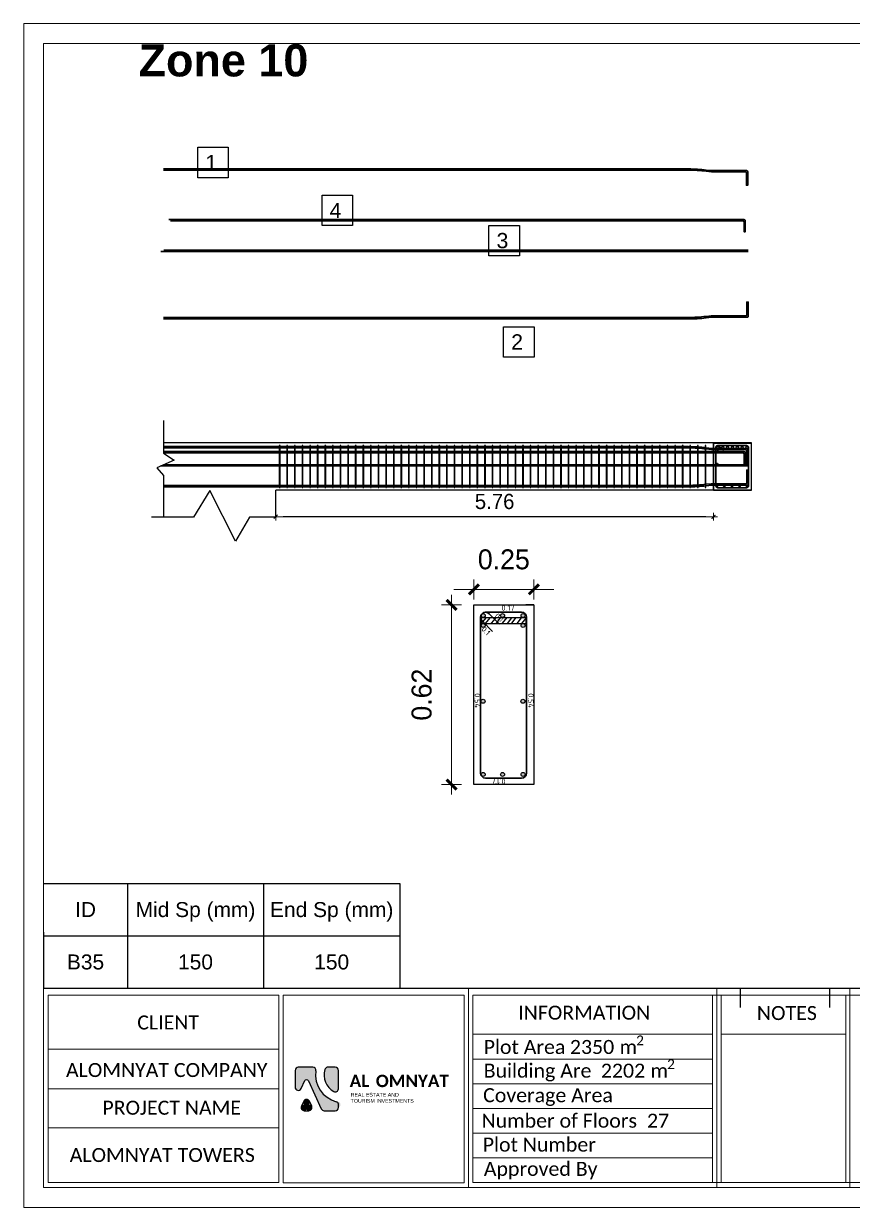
# Model space of a CAD drawing. Header units: inches. Extents: x 16 to 269, y 163 to 682.
# Drawn here: x 185.4 to 226.1, y 313.4 to 371.5 of the extents above; entities that cross this region are included whole.
import ezdxf
from ezdxf.enums import TextEntityAlignment as Align

# ---------------------------------------------------------------- set-up
doc = ezdxf.new("R2010")
doc.units = ezdxf.units.IN
doc.header["$MEASUREMENT"] = 0
doc.layers.get('Defpoints').update_dxf_attribs({"lineweight": 5})
for name, color, linetype in [('AutoRebar - BBS', 2, 'Continuous'), ('CDEC-FRAMING-PLAN', 7, 'Continuous'), ('S-TABLE', 8, 'Continuous'), ('Text', 7, 'Continuous')]:
    doc.layers.add(name, color=color, linetype=linetype)
doc.layers.add('Dim', color=7, linetype='Continuous', lineweight=5)
doc.layers.add('Sheet_Borders', color=7, linetype='Continuous', lineweight=5)
doc.styles.add('Arial_1', font='arial.ttf', dxfattribs={"height": 0.45})
doc.styles.add('AutoRebar', font='isocpeur.ttf')
doc.styles.add('RA CALIBRI REGULAR', font='calibril.ttf')
doc.styles.get("Standard").update_dxf_attribs({"font": 'arial.ttf'})
doc.styles.add('XREF-AXIS$0$X-OPTA', font='x-opta1d.shx')
doc.dimstyles.new('XREF-AXIS$0$DIM100 FINAL..2010', dxfattribs={"dimtxt": 0.2, "dimasz": 0.1, "dimexe": 100, "dimexo": 100, "dimgap": 0.1, "dimtad": 1, "dimzin": 1, "dimdsep": 46, "dimtxsty": 'XREF-AXIS$0$X-OPTA', "dimblk": 'XREF-AXIS$0$TIK', "dimcen": 0.01, "dimse1": 1, "dimse2": 1, "dimclrd": 256, "dimclre": 1, "dimclrt": 3, "dimazin": 0, "dimtfac": 1, "dimtix": 1, "dimtmove": 1, "dimatfit": 3, "dimfxl": 10, "dimfxlon": 1, "dimarcsym": 0})
pattern_1 = [(0, (1153.1442, 512.5983), (0, 1.6448406), [1.196248, -0.448593]), (90, (1153.1442, 512.5983), (-1.6448406, 1e-16), [1.196248, -0.448593])]

# ---------------------------------------------------------------- blocks, each defined once
blk = doc.blocks.new('sheet')
at = {"true_color": 0x293189}
h = blk.add_hatch(color=177, dxfattribs=at)
h.dxf.hatch_style = 1
h.paths.add_polyline_path([(-418.734, 40.158, 0.414214), (-418.845, 40.046), (-418.845, 39.448, 0.802913), (-418.633, 39.401), (-418.502, 39.683, -0.639253), (-418.375, 39.682), (-417.915, 38.681, 0.29294), (-417.813, 38.616), (-417.42, 38.616, 0.414214), (-417.308, 38.728, 0.553295), (-417.269, 38.913, -0.417813), (-418.106, 40.034, 0.459795), (-418.218, 40.158)])
at = {"true_color": 0x4554a5}
h = blk.add_hatch(color=175, dxfattribs=at)
h.dxf.hatch_style = 1
h.paths.add_polyline_path([(-417.472, 39.295, 0.584571), (-417.308, 39.402), (-417.308, 40.046, 0.414214), (-417.42, 40.158), (-417.702, 40.158, 0.291504), (-417.79, 40.082, 0.342448)])
at = {"true_color": 0x000000}
h = blk.add_hatch(color=18, dxfattribs=at)
h.dxf.hatch_style = 1
h.paths.add_polyline_path([(-418.439, 38.651, 1.441321), (-418.347, 38.839, 1.901432), (-418.531, 38.839, 1.434024)])
at = {"color": 177, "true_color": 0x293189}
blk.add_lwpolyline([(-418.213, 40.158), (-418.734, 40.158, 0.414214), (-418.845, 40.046), (-418.845, 39.448, 0.802913), (-418.633, 39.401), (-418.502, 39.683, -0.639253), (-418.375, 39.682), (-417.915, 38.681, 0.29294), (-417.813, 38.616), (-417.42, 38.616, 0.414214), (-417.308, 38.728), (-417.308, 38.848)], format="xyb", dxfattribs=at)
at = {"color": 175, "true_color": 0x4554a5}
blk.add_lwpolyline([(-417.308, 39.387), (-417.308, 40.046, 0.414214), (-417.42, 40.158), (-417.702, 40.158)], format="xyb", dxfattribs=at)
blk.add_lwpolyline([(-418.257, 38.775), (-418.338, 38.949, 0.63847), (-418.541, 38.949), (-418.621, 38.774, 0.547105), (-418.519, 38.616), (-418.358, 38.616, 0.548839)], format="xyb", close=True)
at = {"color": 177, "true_color": 0x293189}
for centre, radius, start, end in [((-418.215, 40.048), 0.11, 350.4257, 91.3796), ((-417.134, 39.886), 0.983, 171.6397, 255.0806), ((-417.417, 38.83), 0.111, 9.4358, 74.1171)]:
    blk.add_arc(centre, radius, start, end, dxfattribs=at)
at = {"color": 175, "true_color": 0x4554a5}
for centre, radius, start, end in [((-417.123, 39.894), 0.693, 164.6076, 239.8175), ((-417.686, 40.051), 0.108, 98.1031, 165.7009), ((-417.42, 39.394), 0.112, 242.4829, 356.2798)]:
    blk.add_arc(centre, radius, start, end, dxfattribs=at)
at = {"layer": 'Sheet_Borders', "linetype": 'Continuous', "lineweight": 0}
for p, q in [((-428.475, 35.187), (-428.475, 77.192)), ((-428.475, 77.192), (-369.075, 77.192)), ((-428.475, 35.187), (-428.475, 77.192)), ((-428.475, 77.192), (-369.075, 77.192)), ((-427.768, 35.894), (-427.768, 76.484)), ((-427.768, 76.484), (-369.782, 76.484)), ((-369.782, 76.484), (-427.768, 76.484)), ((-427.768, 76.484), (-427.768, 35.894)), ((-427.768, 42.966), (-427.768, 42.966)), ((-427.768, 42.966), (-369.782, 42.966)), ((-412.694, 42.966), (-412.694, 35.894)), ((-403.882, 42.966), (-403.882, 35.894)), ((-399.161, 42.966), (-399.161, 35.894)), ((-419.424, 42.721), (-427.606, 42.721)), ((-427.606, 36.07), (-427.606, 42.721)), ((-419.424, 36.07), (-419.424, 42.721)), ((-419.268, 42.721), (-412.85, 42.721)), ((-419.268, 36.051), (-419.268, 42.721)), ((-412.85, 42.721), (-412.85, 36.051)), ((-412.537, 42.719), (-401.369, 42.719)), ((-412.537, 36.069), (-412.537, 42.719)), ((-404.039, 42.719), (-404.039, 36.069)), ((-403.726, 42.721), (-403.726, 36.07)), ((-391.141, 42.721), (-401.369, 42.719)), ((-399.311, 36.07), (-399.311, 42.721)), ((-412.537, 41.327), (-404.039, 41.327)), ((-403.726, 41.328), (-399.311, 41.328)), ((-419.424, 40.796), (-427.606, 40.796)), ((-412.537, 40.441), (-404.039, 40.441)), ((-412.537, 39.566), (-404.039, 39.566)), ((-419.424, 39.395), (-427.606, 39.395)), ((-412.537, 38.692), (-404.039, 38.692)), ((-427.606, 38.003), (-419.424, 38.003)), ((-412.537, 37.817), (-404.039, 37.817)), ((-412.537, 36.943), (-404.039, 36.943)), ((-372.533, 35.894), (-427.768, 35.894)), ((-427.606, 36.07), (-419.424, 36.07)), ((-412.85, 36.051), (-419.268, 36.051)), ((-412.537, 36.069), (-401.369, 36.069)), ((-391.141, 36.07), (-401.369, 36.069))]:
    blk.add_line(p, q, dxfattribs=at)
blk.add_lwpolyline([(-369.075, 35.187), (-428.475, 35.187)], close=True, dxfattribs=at)
at = {"char_height": 0.43904, "attachment_point": 1}
for s, width, insert in [('{\\fCandara|b1|i0|c0|p34;\\C256;\\c0;AL} ', 0.43904, (-416.91, 39.892)), ('{\\fCandara|b1|i0|c0|p34;\\C256;\\c0;OMNYAT}', 2.78249, (-415.981, 39.892))]:
    blk.add_mtext_dynamic_manual_height_columns(s, width=width, gutter_width=2.195, heights=[0], dxfattribs=dict(at, insert=insert))
at = {"insert": (-416.876, 39.25), "char_height": 0.13365, "attachment_point": 1, "style": 'Arial_1'}
blk.add_mtext_dynamic_manual_height_columns('\\pxsm1;{\\C256;\\c0;REAL ESTATE AND}', width=2.81151, gutter_width=0.686, heights=[0.417], dxfattribs=at)
at = {"insert": (-416.875, 39.033), "char_height": 0.13365, "width": 2.81151, "attachment_point": 1, "style": 'Arial_1'}
blk.add_mtext('TOURISM INVESTMENTS', dxfattribs=at)
at = {"layer": 'Sheet_Borders', "linetype": 'Continuous', "lineweight": 0, "style": 'RA CALIBRI REGULAR'}
for s, height, p in [('INFORMATION', 0.49749, (-410.931, 41.846)), ('NOTES', 0.4975, (-402.46, 41.833)), ('CLIENT', 0.4975, (-424.445, 41.499)), ('ALOMNYAT COMPANY', 0.49749, (-426.974, 39.811)), ('Coverage Area', 0.49749, (-412.174, 38.917)), ('PROJECT NAME', 0.49749, (-425.683, 38.473)), ('Plot Number', 0.49749, (-412.188, 37.165)), ('ALOMNYAT TOWERS', 0.49749, (-426.842, 36.795)), ('Approved By', 0.49749, (-412.149, 36.304))]:
    blk.add_text(s, height=height, dxfattribs=at).set_placement(p)
at = {"layer": 'Sheet_Borders', "style": 'RA CALIBRI REGULAR'}
for s, height, p in [('Plot Area ', 0.4975, (-412.155, 40.629)), ('2', 0.348, (-406.744, 40.936)), (' m', 0.4975, (-407.507, 40.629)), ('Building Are  ', 0.49749, (-412.155, 39.788)), ('2', 0.348, (-405.646, 40.094)), (' m', 0.4975, (-406.408, 39.788)), ('Number of Floors  ', 0.49749, (-412.228, 38.013))]:
    blk.add_text(s, height=height, dxfattribs=at).set_placement(p)
at = {"layer": 'Sheet_Borders', "color": 244, "true_color": 0x991b1e, "style": 'RA CALIBRI REGULAR'}
for s, p in [('2350', (-409.096, 40.629)), ('2202', (-407.997, 39.788)), ('27', (-406.36, 38.013))]:
    blk.add_text(s, height=0.4975, dxfattribs=at).set_placement(p)
blk = doc.blocks.new('*U195')
blk.add_circle((0, 0), 0.00994)
blk = doc.blocks.new('*U192')
at = {"color": 0, "linetype": 'ByBlock', "lineweight": -2, "transparency": 16777216}
for p in [(0, 0), (0.099, 0), (0.199, 0), (0.298, 0), (0.397, 0)]:
    blk.add_blockref('*U195', p, dxfattribs=at)
blk = doc.blocks.new('*U193')
blk.add_circle((0, 0), 0.00994)
blk = doc.blocks.new('*U194')
at = {"color": 0, "linetype": 'ByBlock', "lineweight": -2, "transparency": 16777216}
for p in [(0, 0), (0.397, 0)]:
    blk.add_blockref('*U193', p, dxfattribs=at)
blk = doc.blocks.new('*U196')
at = {"color": 5}
blk.add_circle((0, 0), 0.0134, dxfattribs=at)
blk = doc.blocks.new('*U197')
at = {"color": 0, "linetype": 'ByBlock', "lineweight": -2, "transparency": 16777216}
for p in [(0, 0), (0.064, 0), (0.127, 0), (0.191, 0), (0.255, 0), (0.318, 0), (0.382, 0)]:
    blk.add_blockref('*U196', p, dxfattribs=at)
blk = doc.blocks.new('XREF-AXIS$0$TIK')
for p, q in [((-1, 0), (0.5, 0)), ((0, 0.5), (0, -0.5))]:
    blk.add_line(p, q)
at = {"const_width": 0.15}
blk.add_lwpolyline([(0.25, 0.25), (-0.25, -0.25)], dxfattribs=at)
blk = doc.blocks.new('*D68')
at = {"layer": 'Defpoints', "color": 0, "transparency": 16777216}
for p in [(1494.285, 761.686), (1500.043, 761.686), (1494.285, 761.335)]:
    blk.add_point(p, dxfattribs=at)
at = {"layer": 'Dim', "lineweight": -2, "transparency": 16777216}
blk.add_line((1499.943, 761.335), (1494.385, 761.335), dxfattribs=at)
at = {"layer": 'Dim', "lineweight": -2, "transparency": 16777216, "xscale": 0.1, "yscale": 0.1, "zscale": 0.1, "rotation": 180}
blk.add_blockref('XREF-AXIS$0$TIK', (1494.285, 761.335), dxfattribs=at)
at = {"layer": 'Dim', "lineweight": -2, "transparency": 16777216, "xscale": 0.1, "yscale": 0.1, "zscale": 0.1}
blk.add_blockref('XREF-AXIS$0$TIK', (1500.043, 761.335), dxfattribs=at)
at = {"layer": 'Dim', "color": 3, "transparency": 16777216, "insert": (1497.164, 761.535), "char_height": 0.2, "attachment_point": 5, "style": 'XREF-AXIS$0$X-OPTA'}
blk.add_mtext('5.76', dxfattribs=at)
blk = doc.blocks.new('*U198')
at = {"color": 1}
blk.add_lwpolyline([(-0.005, 0.277), (-0.005, -0.277), (0.005, -0.277), (0.005, 0.277)], close=True, dxfattribs=at)
blk = doc.blocks.new('*U199')
at = {"color": 0, "linetype": 'ByBlock', "lineweight": -2, "transparency": 16777216}
for p in [(0, 0), (0.1, 0), (0.2, 0), (0.3, 0), (0.4, 0), (0.5, 0), (0.6, 0), (0.7, 0), (0.8, 0), (0.9, 0), (1, 0), (1.1, 0), (1.2, 0), (1.3, 0), (1.4, 0), (1.5, 0), (1.6, 0), (1.7, 0), (1.8, 0), (1.9, 0), (2, 0), (2.1, 0), (2.2, 0), (2.3, 0), (2.4, 0), (2.5, 0), (2.6, 0), (2.7, 0), (2.8, 0), (2.9, 0), (3, 0), (3.1, 0), (3.2, 0), (3.3, 0), (3.4, 0), (3.5, 0), (3.6, 0), (3.7, 0), (3.8, 0), (3.9, 0), (4, 0), (4.1, 0), (4.2, 0), (4.3, 0), (4.4, 0), (4.5, 0), (4.6, 0), (4.7, 0), (4.8, 0), (4.9, 0), (5, 0), (5.1, 0), (5.2, 0), (5.3, 0), (5.4, 0), (5.5, 0), (5.6, 0)]:
    blk.add_blockref('*U198', p, dxfattribs=at)
blk = doc.blocks.new('5682236854')
h = blk.add_hatch(color=5)
h.dxf.hatch_style = 1
edge = h.paths.add_edge_path()
edge.add_arc((1500.101, 762.25), 0.0134, 0, 360)
edge = h.paths.add_edge_path()
edge.add_arc((1500.164, 762.25), 0.0134, 0, 360)
edge = h.paths.add_edge_path()
edge.add_arc((1500.228, 762.25), 0.0134, 0, 360)
edge = h.paths.add_edge_path()
edge.add_arc((1500.292, 762.25), 0.0134, 0, 360)
edge = h.paths.add_edge_path()
edge.add_arc((1500.355, 762.25), 0.0134, 0, 360)
edge = h.paths.add_edge_path()
edge.add_arc((1500.419, 762.25), 0.0134, 0, 360)
edge = h.paths.add_edge_path()
edge.add_arc((1500.482, 762.25), 0.0134, 0, 360)
h = blk.add_hatch(color=6)
h.dxf.hatch_style = 1
edge = h.paths.add_edge_path()
edge.add_arc((1500.089, 762.032), 0.00994, 0, 360)
edge = h.paths.add_edge_path()
edge.add_arc((1500.486, 762.032), 0.00994, 0, 360)
h = blk.add_hatch()
h.set_pattern_fill('ANGLE', color=5, scale=0.235482)
h.set_pattern_definition(pattern_1)
edge = h.paths.add_edge_path()
edge.add_arc((1500.087, 761.738), 0.00994, 0, 360)
edge = h.paths.add_edge_path()
edge.add_arc((1500.186, 761.738), 0.00994, 0, 360)
edge = h.paths.add_edge_path()
edge.add_arc((1500.285, 761.738), 0.00994, 0, 360)
edge = h.paths.add_edge_path()
edge.add_arc((1500.385, 761.738), 0.00994, 0, 360)
edge = h.paths.add_edge_path()
edge.add_arc((1500.484, 761.738), 0.00994, 0, 360)
h = blk.add_hatch()
h.set_pattern_fill('ANGLE', color=5, scale=0.235482)
h.set_pattern_definition(pattern_1)
edge = h.paths.add_edge_path()
edge.add_arc((1500.087, 761.738), 0.00994, 0, 360)
edge = h.paths.add_edge_path()
edge.add_arc((1500.186, 761.738), 0.00994, 0, 360)
edge = h.paths.add_edge_path()
edge.add_arc((1500.285, 761.738), 0.00994, 0, 360)
edge = h.paths.add_edge_path()
edge.add_arc((1500.385, 761.738), 0.00994, 0, 360)
edge = h.paths.add_edge_path()
edge.add_arc((1500.484, 761.738), 0.00994, 0, 360)
h = blk.add_hatch(color=5)
h.dxf.hatch_style = 1
edge = h.paths.add_edge_path()
edge.add_arc((1500.087, 761.738), 0.00994, 0, 360)
edge = h.paths.add_edge_path()
edge.add_arc((1500.186, 761.738), 0.00994, 0, 360)
edge = h.paths.add_edge_path()
edge.add_arc((1500.285, 761.738), 0.00994, 0, 360)
edge = h.paths.add_edge_path()
edge.add_arc((1500.385, 761.738), 0.00994, 0, 360)
edge = h.paths.add_edge_path()
edge.add_arc((1500.484, 761.738), 0.00994, 0, 360)
h = blk.add_hatch(color=5)
h.dxf.hatch_style = 1
edge = h.paths.add_edge_path()
edge.add_arc((1497.014, 760.035), 0.0263, 0, 360)
edge = h.paths.add_edge_path()
edge.add_arc((1497.268, 760.035), 0.0263, 0, 360)
edge = h.paths.add_edge_path()
edge.add_arc((1497.538, 760.035), 0.0263, 0, 360)
h = blk.add_hatch(color=3)
h.dxf.hatch_style = 1
edge = h.paths.add_edge_path()
edge.add_arc((1497.014, 759.905), 0.0263, 0, 360)
edge = h.paths.add_edge_path()
edge.add_arc((1497.538, 759.905), 0.0263, 0, 360)
h = blk.add_hatch(color=6)
h.dxf.hatch_style = 1
edge = h.paths.add_edge_path()
edge.add_arc((1497.536, 758.908), 0.0263, 0, 360)
edge = h.paths.add_edge_path()
edge.add_arc((1497.012, 758.908), 0.0263, 0, 360)
h = blk.add_hatch(color=5)
h.dxf.hatch_style = 1
edge = h.paths.add_edge_path()
edge.add_arc((1497.538, 757.945), 0.0263, 0, 360)
edge = h.paths.add_edge_path()
edge.add_arc((1497.268, 757.945), 0.0263, 0, 360)
edge = h.paths.add_edge_path()
edge.add_arc((1497.014, 757.945), 0.0263, 0, 360)
at = {"color": 6, "lineweight": 30}
for p, q in [((1492.776, 764.824), (1500.5, 764.824)), ((1492.813, 764.84), (1500.5, 764.84)), ((1492.776, 762.003), (1500.5, 762.003)), ((1492.813, 762.019), (1500.5, 762.019))]:
    blk.add_line(p, q, dxfattribs=at)
blk.add_line((1500.043, 761.686), (1499.843, 761.686))
at = {"color": 7}
for p, q in [((1496.891, 760.176), (1497.679, 760.176)), ((1496.891, 757.813), (1496.891, 760.176)), ((1497.679, 760.176), (1497.679, 757.813)), ((1497.679, 757.813), (1496.891, 757.813))]:
    blk.add_line(p, q, dxfattribs=at)
at = {"color": 116, "true_color": 0x136734}
for p, q in [((1497.679, 760.176), (1497.574, 760.176)), ((1497.578, 760.007), (1496.986, 760.007)), ((1496.986, 760.007), (1496.986, 759.933)), ((1497.049, 760.006), (1496.989, 759.932)), ((1497.1, 760.006), (1497.041, 759.933)), ((1497.179, 760.007), (1497.12, 759.934)), ((1497.243, 760.008), (1497.183, 759.934)), ((1497.323, 760.008), (1497.264, 759.935)), ((1497.387, 760.006), (1497.327, 759.933)), ((1497.444, 760.008), (1497.384, 759.935)), ((1497.514, 760.006), (1497.454, 759.932)), ((1497.578, 760.007), (1497.518, 759.933)), ((1497.578, 759.933), (1497.578, 760.007)), ((1496.986, 759.933), (1497.578, 759.933))]:
    blk.add_line(p, q, dxfattribs=at)
at = {"color": 5, "lineweight": 30}
for points in [[(1492.81, 765.894), (1499.713, 765.894, -0.029598), (1499.945, 765.881), (1500.015, 765.872), (1500.466, 765.872, -0.414214), (1500.476, 765.862), (1500.476, 765.696), (1500.492, 765.696), (1500.492, 765.878, 0.414214), (1500.482, 765.888), (1500.016, 765.888), (1499.947, 765.896, 0.029598), (1499.713, 765.91), (1492.81, 765.91)], [(1492.81, 763.937), (1499.71, 763.937, 0.029598), (1499.946, 763.951), (1500.015, 763.96), (1500.49, 763.96, 0.414214), (1500.5, 763.97), (1500.5, 764.158), (1500.48, 764.158), (1500.48, 763.99, -0.414214), (1500.47, 763.98), (1500.013, 763.98), (1499.944, 763.971, -0.029598), (1499.71, 763.957), (1492.81, 763.957)], [(1492.81, 762.257), (1499.713, 762.257, -0.029598), (1499.947, 762.243), (1500.016, 762.235), (1500.482, 762.235, -0.414214), (1500.492, 762.225), (1500.492, 762.043), (1500.476, 762.043)], [(1492.81, 762.241), (1499.713, 762.241, -0.029598), (1499.945, 762.227), (1500.015, 762.219), (1500.466, 762.219, -0.414214), (1500.476, 762.209), (1500.476, 762.043)], [(1492.81, 761.728), (1499.71, 761.728, 0.029598), (1499.946, 761.742), (1500.015, 761.75), (1500.49, 761.75, 0.414214), (1500.5, 761.76), (1500.5, 761.949), (1500.48, 761.949), (1500.48, 761.78, -0.414214), (1500.47, 761.77), (1500.013, 761.77), (1499.944, 761.762, -0.029598), (1499.71, 761.748), (1492.81, 761.748)]]:
    blk.add_lwpolyline(points, format="xyb", dxfattribs=at)
at = {"color": 3, "lineweight": 30}
for points in [[(1492.902, 765.228), (1500.428, 765.228, -0.414214), (1500.444, 765.212), (1500.444, 765.083), (1500.46, 765.083), (1500.46, 765.228, 0.414214), (1500.444, 765.244), (1492.878, 765.244)], [(1492.81, 762.176), (1500.428, 762.176, -0.414214), (1500.444, 762.16), (1500.444, 762.032), (1500.46, 762.032), (1500.46, 762.176, 0.414214), (1500.444, 762.192), (1492.81, 762.192)]]:
    blk.add_lwpolyline(points, format="xyb", dxfattribs=at)
blk.add_lwpolyline([(1500.539, 762.301), (1500.539, 761.685), (1500.042, 761.685), (1500.042, 762.301)], close=True)
at = {"color": 5}
for centre in [(1497.014, 760.035), (1497.268, 760.035), (1497.538, 760.035), (1497.014, 757.945), (1497.268, 757.945), (1497.538, 757.945)]:
    blk.add_circle(centre, 0.0263, dxfattribs=at)
at = {"color": 3}
for centre in [(1497.014, 759.905), (1497.538, 759.905)]:
    blk.add_circle(centre, 0.0263, dxfattribs=at)
at = {"color": 6}
for centre in [(1497.012, 758.908), (1497.536, 758.908)]:
    blk.add_circle(centre, 0.0263, dxfattribs=at)
at = {"layer": 'AutoRebar - BBS', "color": 1, "lineweight": 30}
for p, q in [((1496.979, 757.963), (1496.979, 760.013)), ((1497.137, 759.827), (1496.998, 759.966)), ((1497.045, 760.078), (1497.518, 760.078)), ((1497.091, 760.059), (1497.23, 759.92)), ((1497.583, 760.013), (1497.583, 757.963)), ((1497.518, 757.897), (1497.045, 757.897))]:
    blk.add_line(p, q, dxfattribs=at)
blk.add_lwpolyline([(1500.138, 762.171), (1500.082, 762.226, -0.668179), (1500.101, 762.271), (1500.477, 762.271, -0.414214), (1500.503, 762.245), (1500.503, 761.743, -0.414214), (1500.477, 761.717), (1500.101, 761.717, -0.414214), (1500.074, 761.743), (1500.074, 762.245, -0.668179), (1500.119, 762.263), (1500.174, 762.208)], format="xyb", dxfattribs=at)
for centre, start, end in [((1497.045, 760.013), 90, 225), ((1497.045, 760.013), 45, 180), ((1497.518, 760.013), 0, 90), ((1497.045, 757.963), 180, 270), ((1497.518, 757.963), 270, 0)]:
    blk.add_arc(centre, 0.0657, start, end, dxfattribs=at)
at = {"layer": 'CDEC-FRAMING-PLAN'}
for p, q in [((1500.542, 762.306), (1492.81, 762.306)), ((1500.542, 762.306), (1500.042, 762.301)), ((1500.042, 762.301), (1500.043, 761.686)), ((1500.542, 761.686), (1500.542, 762.306)), ((1494.285, 761.328), (1494.285, 761.686)), ((1500.043, 761.686), (1494.285, 761.686)), ((1500.043, 761.686), (1500.542, 761.686)), ((1500.043, 761.686), (1500.542, 761.686))]:
    blk.add_line(p, q, dxfattribs=at)
at = {"layer": 'CDEC-FRAMING-PLAN', "color": 1}
for points in [[(1492.81, 762.602), (1492.81, 762.173), (1492.95, 762.078), (1492.723, 761.98), (1492.81, 761.879), (1492.81, 761.328)], [(1494.285, 761.328), (1493.941, 761.328), (1493.756, 761.013), (1493.419, 761.679), (1493.203, 761.328), (1492.651, 761.328)]]:
    blk.add_lwpolyline(points, dxfattribs=at)
at = {"layer": 'Dim'}
for p, q in [((1496.891, 760.379), (1497.679, 760.379)), ((1496.598, 759.914), (1496.598, 758.076))]:
    blk.add_line(p, q, dxfattribs=at)
blk.add_blockref('*U199', (1494.337, 761.996))
at = {"color": 3}
blk.add_blockref('*U197', (1500.101, 762.25), dxfattribs=at)
at = {"color": 5, "lineweight": 53}
for name, p in [('*U194', (1500.089, 762.032)), ('*U192', (1500.087, 761.738))]:
    blk.add_blockref(name, p, dxfattribs=at)
at = {"layer": 'Dim', "xscale": 0.2625447830259097, "yscale": 0.2625447830259097, "zscale": 0.2625447830259097}
blk.add_blockref('XREF-AXIS$0$TIK', (1496.891, 760.379), dxfattribs=at)
for p, rotation in [((1497.679, 760.379), 180), ((1496.598, 760.176), 90), ((1496.598, 757.813), 270)]:
    blk.add_blockref('XREF-AXIS$0$TIK', p, dxfattribs=dict(at, rotation=rotation))
at = {"color": 5, "char_height": 0.2, "attachment_point": 1, "bg_fill": 16, "box_fill_scale": 1.5, "bg_fill_color": 256, "bg_fill_transparency": 0}
for s, insert in [('1', (1493.361, 766.095)), ('2', (1497.382, 763.735))]:
    blk.add_mtext_dynamic_manual_height_columns(s, width=0.2, gutter_width=12.5, heights=[0], dxfattribs=dict(at, insert=insert))
at = {"color": 3, "insert": (1494.994, 765.464), "char_height": 0.2, "attachment_point": 1, "bg_fill": 16, "box_fill_scale": 1.5, "bg_fill_color": 256, "bg_fill_transparency": 0}
blk.add_mtext_dynamic_manual_height_columns('4', width=0.2, gutter_width=12.5, heights=[0], dxfattribs=at)
at = {"color": 6, "insert": (1497.189, 765.068), "char_height": 0.2, "attachment_point": 1, "bg_fill": 16, "box_fill_scale": 1.5, "bg_fill_color": 256, "bg_fill_transparency": 0}
blk.add_mtext_dynamic_manual_height_columns('3', width=0.2, gutter_width=12.5, heights=[0], dxfattribs=at)
at = {"layer": 'AutoRebar - BBS', "color": 1, "style": 'AutoRebar'}
for s, rotation, p in [('0.17', 360, (1497.254, 760.1)), ('0.1', 315, (1497.157, 760.023)), ('0.1', 315, (1496.983, 759.85)), ('0.54', 270, (1496.902, 759.014)), ('0.54', 270, (1497.605, 759.014)), ('0.17', 180, (1497.308, 757.89))]:
    blk.add_text(s, height=0.0711, rotation=rotation, dxfattribs=at).set_placement(p)
at = {"layer": 'Dim', "color": 3, "insert": (1497.285, 760.773), "char_height": 0.2625, "attachment_point": 5, "style": 'XREF-AXIS$0$X-OPTA'}
blk.add_mtext('0.25', dxfattribs=at)
at = {"layer": 'Dim', "color": 3, "insert": (1496.205, 758.995), "char_height": 0.2625, "attachment_point": 5, "rotation": 90, "style": 'XREF-AXIS$0$X-OPTA'}
blk.add_mtext('0.62', dxfattribs=at)
at = {"layer": 'Dim', "color": 5}
dim = blk.add_linear_dim(base=(1494.285, 761.335), p1=(1500.043, 761.686), p2=(1494.285, 761.686), dimstyle='XREF-AXIS$0$DIM100 FINAL..2010', dxfattribs=at)
dim.commit()
dim.dimension.update_dxf_attribs({"geometry": '*D68', "text_midpoint": (1497.164, 761.535)})

msp = doc.modelspace()

# ---------------------------------------------------------------- linework, layer by layer
at = {"layer": 'S-TABLE'}
for p, q in [((186.3673, 329.2754), (190.4835, 329.2754)), ((190.4835, 329.2754), (190.4835, 324.1302)), ((190.4835, 329.2754), (190.4835, 324.1302)), ((190.4835, 329.2754), (190.4835, 324.1302)), ((190.4835, 329.2754), (203.8609, 329.2754)), ((197.1722, 329.2754), (197.1722, 324.1302)), ((203.8609, 329.2754), (203.8609, 324.1302)), ((186.3673, 326.7028), (190.4835, 326.7028)), ((190.4835, 326.7028), (203.8609, 326.7028)), ((186.3673, 325.0056), (186.3673, 324.1302)), ((186.3673, 324.1302), (199.0611, 324.1302))]:
    msp.add_line(p, q, dxfattribs=at)
at = {"layer": 'Text'}
for p, q in [((186.3673, 326.8755), (186.3673, 324.1302)), ((186.3673, 326.8755), (186.3673, 324.1302)), ((186.3673, 325.5029), (186.3673, 324.1302)), ((186.3673, 325.5029), (186.3673, 324.1302)), ((186.3673, 324.1302), (230.567, 324.1302)), ((220.5706, 324.1302), (220.5706, 323.1783)), ((224.9631, 324.1302), (224.9631, 323.1783))]:
    msp.add_line(p, q, dxfattribs=at)

# ---------------------------------------------------------------- block references
at = {"xscale": 1.384299824236559, "yscale": 1.384299824236559, "zscale": 1.384299824236559}
msp.add_blockref('sheet', (778.5267, 264.6525), dxfattribs=at)
at = {"color": 5, "xscale": 3.734554013375084, "yscale": 3.734554013375084, "zscale": 3.734554013375084}
msp.add_blockref('5682236854', (-5382.7209, -2495.9602), dxfattribs=at)

# ---------------------------------------------------------------- texts
at = {"layer": 'Text'}
for s, height, p in [('ID', 0.73609, (188.4254, 327.9891)), ('Mid Sp (mm)', 0.736089, (193.8278, 327.9891)), ('End Sp (mm)', 0.736089, (200.5166, 327.9891)), ('B35', 0.73609, (188.4254, 325.4165)), ('150', 0.73609, (193.8278, 325.4165)), ('150', 0.73609, (200.5166, 325.4165))]:
    msp.add_text(s, height=height, dxfattribs=at).set_placement(p, align=Align.MIDDLE_CENTER)
at = {"layer": 'Text', "insert": (191.0302, 370.4986), "char_height": 1.580076, "attachment_point": 1}
msp.add_mtext_dynamic_manual_height_columns('{\\fArial|b1|i0|c178|p34;Zone 10}', width=77.461137, gutter_width=0.0395, heights=[0], dxfattribs=at)

doc.saveas('drawing.dxf')
